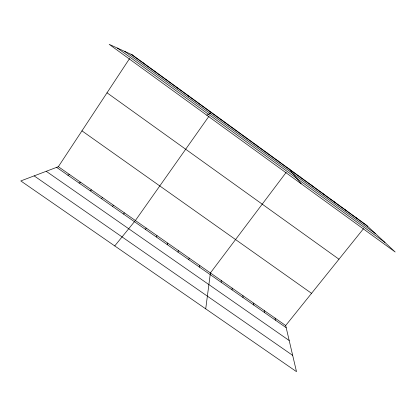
<?xml version="1.0" encoding="UTF-8"?>
<svg xmlns="http://www.w3.org/2000/svg" width="416" height="416" viewBox="0 0 416 416"><rect width="100%" height="100%" fill="white"/><g stroke="black" fill="none" stroke-linecap="round" stroke-linejoin="round"><path stroke-width="0.62" d="M232.112 289.916L232.118 288.111M221.172 282.277L221.286 280.54M205.717 308.859L210.408 272.943L286.156 172.396M199.493 267.129L199.81 265.538M188.75 259.631L189.176 258.102M177.97 252.101L178.495 250.645M167.149 244.54L167.783 243.157M156.286 236.954L157.024 235.638M58.354 166.696L285.678 325.536L296.499 371.665L20.8 180.929L58.354 166.696L129.62 58.484M145.382 229.341L146.224 228.093M209.024 116.147L135.387 220.522L114.743 245.918M285.678 325.536L363.563 228.608M123.448 214.022L124.509 212.919M112.419 206.315L113.589 205.291M101.343 198.583L102.627 197.631M90.23 190.819L91.624 189.94M206.804 115.222L211.567 112.549M79.071 183.03L80.574 182.224M67.87 175.209L69.488 174.476M200.013 104.426L200.346 104.39M188.635 96.153L189.082 96.195M177.206 87.844L177.772 87.974M165.734 79.503L166.421 79.716M154.216 71.126L155.017 71.427M142.646 62.717L143.572 63.102M34.133 175.874L292.682 355.378M46.223 171.293L289.193 340.527M56.628 167.352L286.182 327.678M81.962 130.853L311.548 293.342M107.016 92.804L338.972 259.215M131.035 54.272L367.697 226.356M124.727 51.407L375.684 233.802M117.354 48.053L384.961 242.466M355.436 217.162L356.658 218.322M344.453 209.175L345.566 210.262M333.429 201.162L334.433 202.166M322.358 193.112L323.258 194.038M311.246 185.032L312.031 185.879M300.087 176.914L300.763 177.684M288.886 168.771L301.184 183.752M277.971 160.831L278.424 161.439M267.01 152.864L267.358 153.395M256.012 144.862L256.246 145.314M244.967 136.833L245.086 137.202M275.049 318.11L275.449 320.185M264.378 310.653L264.68 312.66M253.666 303.165L253.864 305.11M242.913 295.656L243.006 297.528M233.875 128.768L233.886 129.054M132.08 54.746L109.169 44.335L395.2 252.018L366.371 225.118L132.08 54.746"/></g></svg>
